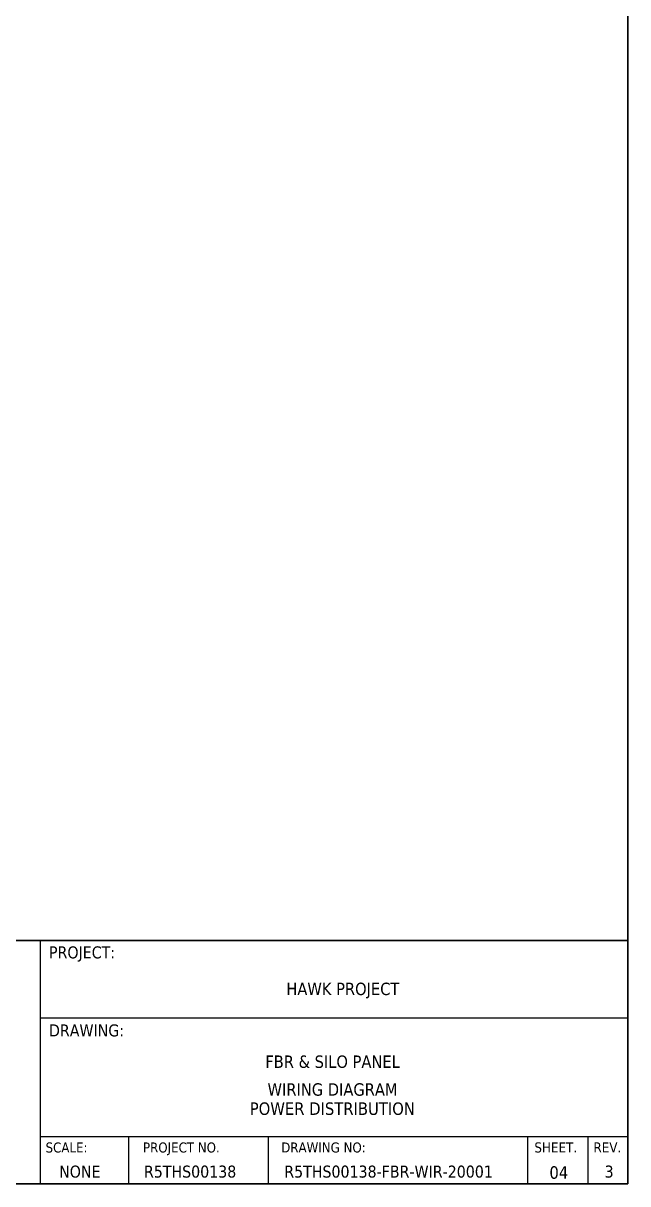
# Model space of a CAD drawing. Header units: millimetres. Extents: x 0 to 1792788, y -13 to 262234.
# Drawn here: x 422921 to 441096, y 184534 to 219413 of the extents above; entities that cross this region are included whole.
import ezdxf
from ezdxf.enums import TextEntityAlignment as Align

# ---------------------------------------------------------------- set-up
doc = ezdxf.new("R2010")
doc.units = ezdxf.units.MM
for name, color, linetype, lineweight in [('GT_1', 9, 'Continuous', 25), ('HELPPOINT', 7, 'Continuous', 25), ('MEMBER', 7, 'Continuous', 25)]:
    doc.layers.add(name, color=color, linetype=linetype, lineweight=lineweight)
doc.styles.add('Tahoma', font='')
doc.styles.get('Tahoma').set_extended_font_data('Tahoma')

# ---------------------------------------------------------------- blocks, each defined once
blk = doc.blocks.new('TPA')
at = {"color": 4, "ltscale": 25.4}
for p, q in [((14388070, 12751057), (14388070, 12749437)), ((14392840, 12751057), (14392840, 12749437))]:
    blk.add_line(p, q, dxfattribs=at)
at = {"color": 4, "ltscale": 12.7}
for p, q in [((14401704, 12751057), (14401704, 12749437)), ((14401704, 12751057), (14401704, 12749437)), ((14403758, 12751057), (14403758, 12749437)), ((14403758, 12751057), (14403758, 12749437))]:
    blk.add_line(p, q, dxfattribs=at)
at = {"layer": 'GT_1', "color": 4, "ltscale": 25.4}
for p, q in [((14385061, 12749437), (14385061, 12757755)), ((14385061, 12749437), (14385061, 12757755)), ((14385061, 12749437), (14385061, 12757755)), ((14385061, 12751057), (14405128, 12751057))]:
    blk.add_line(p, q, dxfattribs=at)
at = {"layer": 'HELPPOINT', "color": 4, "lineweight": 35, "ltscale": 25.4}
for p, q in [((14405128, 12827491), (14405128, 12749437)), ((14405128, 12827491), (14405128, 12749437)), ((14405128, 12749437), (14292753, 12749437)), ((14405128, 12749437), (14292753, 12749437))]:
    blk.add_line(p, q, dxfattribs=at)
at = {"layer": 'HELPPOINT', "color": 4, "ltscale": 25.4}
for p, q in [((14385061, 12755112), (14405128, 12755112)), ((14385061, 12755112), (14405128, 12755112)), ((14385061, 12751057), (14405128, 12751057))]:
    blk.add_line(p, q, dxfattribs=at)
at = {"layer": 'MEMBER', "color": 4, "lineweight": 35, "ltscale": 25.4}
blk.add_line((14292753, 12757755), (14405128, 12757755), dxfattribs=at)
blk.add_line((14292753, 12757755), (14405128, 12757755), dxfattribs=at)
at = {"layer": 'MEMBER', "color": 4, "ltscale": 25.4}
for p, q in [((14385061, 12755112), (14405128, 12755112)), ((14385061, 12755112), (14405128, 12755112)), ((14385061, 12751057), (14405128, 12751057)), ((14385061, 12751057), (14405128, 12751057))]:
    blk.add_line(p, q, dxfattribs=at)
at = {"color": 4, "style": 'Tahoma'}
for s, p in [('HAWK PROJECT', (14395390, 12756097)), ('FBR & SILO PANEL', (14395038, 12753610)), ('WIRING DIAGRAM', (14395038, 12752660))]:
    blk.add_text(s, height=424.08, dxfattribs=at).set_placement(p, align=Align.MIDDLE_CENTER)
at = {"layer": 'GT_1', "color": 4, "style": 'Tahoma'}
for s, p in [('PROJECT:', (14385347, 12757139)), ('DRAWING:', (14385347, 12754472))]:
    blk.add_text(s, height=411.3, dxfattribs=at).set_placement(p)
at = {"layer": 'MEMBER', "color": 4, "style": 'Tahoma'}
for s, height, p in [('SCALE:', 342.8, (14385231, 12750507)), ('PROJECT NO.', 342.77, (14388558, 12750507)), ('DRAWING NO:', 342.77, (14393283, 12750507)), ('SHEET.', 346.5, (14401935, 12750507)), ('REV.', 346.5, (14403954, 12750507)), ('NONE', 410.8, (14385694, 12749649)), ('R5THS00138', 410.8, (14388593, 12749649)), ('R5THS00138-FBR-WIR-20001', 410.83, (14393388, 12749649))]:
    blk.add_text(s, height=height, dxfattribs=at).set_placement(p)
blk.add_text('3', height=411, dxfattribs=at).set_placement((14404490, 12749649), align=Align.CENTER)

msp = doc.modelspace()

# ---------------------------------------------------------------- block references
at = {"xscale": 0.8796480001183227, "yscale": 0.8796480000019073, "zscale": 0.8796480001183227}
msp.add_blockref('TPA', (-12230346, -11030484), dxfattribs=at)

# ---------------------------------------------------------------- texts
at = {"color": 7, "style": 'Tahoma'}
for s, height, p in [('POWER DISTRIBUTION', 376.31, (432214, 186792)), ('04', 376.3, (439022, 184873))]:
    msp.add_text(s, height=height, dxfattribs=at).set_placement(p, align=Align.MIDDLE_CENTER)

doc.saveas('drawing.dxf')
